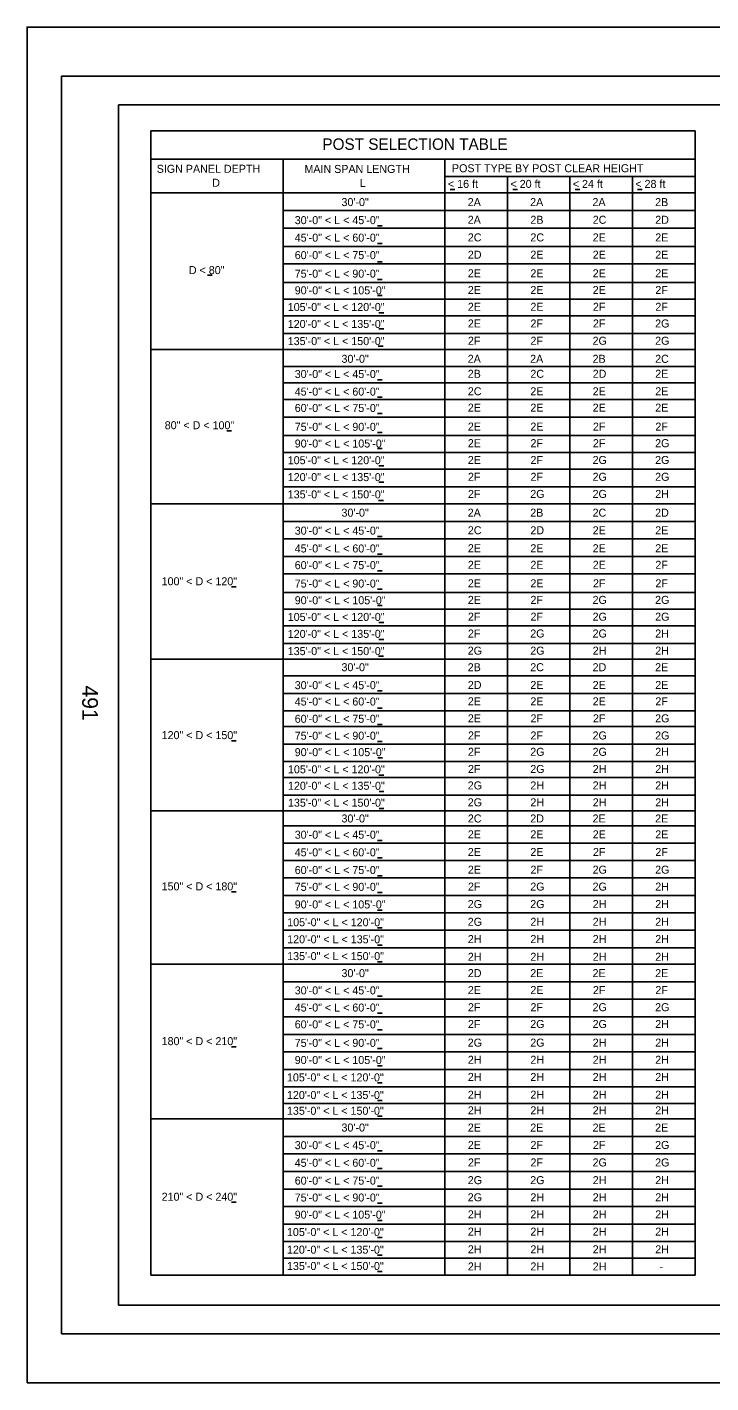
# Model space of a CAD drawing. Extents: x -893 to 867, y -474 to 712.
# Drawn here: x -893 to -295, y -474 to 712 of the extents above; entities that cross this region are included whole.
import ezdxf

# ---------------------------------------------------------------- set-up
doc = ezdxf.new("R2010")
doc.units = 0
for name, color, linetype in [('border_PLOTTING-ELEMENTS', 7, 'Continuous'), ('border_rw_22x34_Cut_Lines', 7, 'Continuous'), ('border_SHEET', 7, 'Continuous'), ('border_WITHIN-BORDER-anno', 7, 'Continuous'), ('str_Text-A', 7, 'Continuous'), ('str_Text-B', 7, 'Continuous')]:
    doc.layers.add(name, color=color, linetype=linetype)

msp = doc.modelspace()

# ---------------------------------------------------------------- linework, layer by layer
at = {"layer": 'border_PLOTTING-ELEMENTS'}
for points in [[(-893.5, -474), (866.5, -474), (866.5, 712), (-893.5, 712)], [(-863.5, -431), (836.5, -431), (836.5, 669), (-863.5, 669)]]:
    msp.add_lwpolyline(points, close=True, dxfattribs=at)
at = {"layer": 'border_rw_22x34_Cut_Lines'}
for p, q in [((-863.5, 669), (836.5, 669)), ((-863.5, 669), (-863.5, -431)), ((-863.5, -431), (836.5, -431))]:
    msp.add_line(p, q, dxfattribs=at)
at = {"layer": 'border_SHEET'}
for p, q in [((-813.5, 644), (811.5, 644)), ((-813.5, 644), (-813.5, -406)), ((-813.5, -406), (811.5, -406))]:
    msp.add_line(p, q, dxfattribs=at)
at = {"layer": 'str_Text-A'}
for p, q in [((-519.3, 569.8), (-523.4, 569.8)), ((-464.6, 569.8), (-468.7, 569.8)), ((-410.1, 569.8), (-414.2, 569.8)), ((-355.4, 569.8), (-359.5, 569.8)), ((-582.8, 538.2), (-587, 538.2)), ((-582.8, 522.8), (-587, 522.8)), ((-582.8, 506.7), (-587, 506.7)), ((-731.6, 495.1), (-735.7, 495.1)), ((-582.8, 491.3), (-587, 491.3)), ((-582.8, 477.2), (-587, 477.2)), ((-581.6, 462.1), (-585.8, 462.1)), ((-581.6, 447.9), (-585.8, 447.9)), ((-582.1, 433), (-586.3, 433)), ((-582.8, 403.5), (-587, 403.5)), ((-582.8, 388.1), (-587, 388.1)), ((-582.8, 374), (-587, 374)), ((-714.8, 358.8), (-718.9, 358.8)), ((-582.8, 357.3), (-587, 357.3)), ((-582.8, 343.2), (-587, 343.2)), ((-581.6, 328.1), (-585.8, 328.1)), ((-581.6, 313.9), (-585.8, 313.9)), ((-581.9, 297.9), (-586.1, 297.9)), ((-582.8, 266.5), (-587, 266.5)), ((-582.8, 250.9), (-587, 250.9)), ((-582.8, 236.3), (-587, 236.3)), ((-710.7, 222.4), (-714.8, 222.4)), ((-582.8, 220.2), (-587, 220.2)), ((-582.8, 206.1), (-587, 206.1)), ((-581.6, 191), (-585.8, 191)), ((-581.6, 176.3), (-585.8, 176.3)), ((-581.9, 161.6), (-586.1, 161.6)), ((-582.8, 131.3), (-587, 131.3)), ((-582.8, 116.3), (-587, 116.3)), ((-582.8, 101.9), (-587, 101.9)), ((-710.7, 87.7), (-714.8, 87.7)), ((-582.8, 87.1), (-587, 87.1)), ((-582.5, 72.7), (-586.7, 72.7)), ((-581.6, 57.7), (-585.8, 57.7)), ((-581.4, 43.3), (-585.6, 43.3)), ((-581.4, 28.5), (-585.6, 28.5)), ((-582.8, 0.5), (-587, 0.5)), ((-582.8, -14.8), (-587, -14.8)), ((-582.8, -30.4), (-587, -30.4)), ((-710.7, -44.6), (-714.8, -44.6)), ((-582.8, -45.1), (-587, -45.1)), ((-582.8, -60.4), (-587, -60.4)), ((-582.8, -76), (-587, -76)), ((-582.8, -91), (-587, -91)), ((-582.8, -105.7), (-587, -105.7)), ((-582.8, -135.7), (-587, -135.7)), ((-582.8, -150.6), (-587, -150.6)), ((-582.8, -165.3), (-587, -165.3)), ((-710.7, -180), (-714.8, -180)), ((-582.8, -181.6), (-587, -181.6)), ((-582.8, -196.6), (-587, -196.6)), ((-582.8, -211.6), (-587, -211.6)), ((-582.8, -227.1), (-587, -227.1)), ((-582.8, -240.8), (-587, -240.8)), ((-582.8, -271.1), (-587, -271.1)), ((-582.8, -286.4), (-587, -286.4)), ((-582.8, -302), (-587, -302)), ((-710.7, -316.1), (-714.8, -316.1)), ((-582.8, -316.9), (-587, -316.9)), ((-582.8, -331.9), (-587, -331.9)), ((-582.8, -346.9), (-587, -346.9)), ((-582.8, -362.4), (-587, -362.4)), ((-582.8, -376.6), (-587, -376.6))]:
    msp.add_line(p, q, dxfattribs=at)
at = {"layer": 'str_Text-B'}
for p, q in [((-785.4, 621.3), (-785.4, -379.9)), ((-785.4, 621.3), (-309.1, 621.3)), ((-309.1, 621.3), (-309.1, -379.9)), ((-785.4, 596.3), (-309.1, 596.3)), ((-669.6, 596.3), (-669.6, -379.9)), ((-528, 596.3), (-528, -379.9)), ((-528, 581.2), (-309.1, 581.2)), ((-473.3, 581.2), (-473.3, -379.9)), ((-418.8, 581.2), (-418.8, -379.9)), ((-364.1, 581.2), (-364.1, -379.9)), ((-785.4, 567), (-309.1, 567)), ((-669.6, 551.6), (-309.1, 551.6)), ((-669.6, 536.2), (-309.1, 536.2)), ((-669.6, 520.1), (-309.1, 520.1)), ((-669.6, 504.8), (-309.1, 504.8)), ((-669.6, 488.6), (-309.1, 488.6)), ((-669.6, 473.9), (-309.1, 473.9)), ((-669.6, 459.4), (-309.1, 459.4)), ((-669.6, 443.8), (-309.1, 443.8)), ((-785.4, 429.8), (-309.1, 429.8)), ((-669.6, 415.2), (-309.1, 415.2)), ((-669.6, 400.7), (-309.1, 400.7)), ((-669.6, 386.1), (-309.1, 386.1)), ((-669.6, 370.7), (-309.1, 370.7)), ((-669.6, 354.6), (-309.1, 354.6)), ((-669.6, 339.9), (-309.1, 339.9)), ((-669.6, 325.4), (-309.1, 325.4)), ((-669.6, 309.8), (-309.1, 309.8)), ((-785.4, 294.9), (-309.1, 294.9)), ((-669.6, 279.6), (-309.1, 279.6)), ((-669.6, 264.3), (-309.1, 264.3)), ((-669.6, 249), (-309.1, 249)), ((-669.6, 233.7), (-309.1, 233.7)), ((-669.6, 217.5), (-309.1, 217.5)), ((-669.6, 202.8), (-309.1, 202.8)), ((-669.6, 188.3), (-309.1, 188.3)), ((-669.6, 172.7), (-309.1, 172.7)), ((-785.4, 159.1), (-309.1, 159.1)), ((-669.6, 144.4), (-309.1, 144.4)), ((-669.6, 129.1), (-309.1, 129.1)), ((-669.6, 113.8), (-309.1, 113.8)), ((-669.6, 100.1), (-309.1, 100.1)), ((-669.6, 84.8), (-309.1, 84.8)), ((-669.6, 69.6), (-309.1, 69.6)), ((-669.6, 55.4), (-309.1, 55.4)), ((-669.6, 40.1), (-309.1, 40.1)), ((-785.4, 26.5), (-309.1, 26.5)), ((-669.6, 13.3), (-309.1, 13.3)), ((-669.6, -2), (-309.1, -2)), ((-669.6, -17.2), (-309.1, -17.2)), ((-669.6, -32.3), (-309.1, -32.3)), ((-669.6, -47.6), (-309.1, -47.6)), ((-669.6, -62.9), (-309.1, -62.9)), ((-669.6, -78.1), (-309.1, -78.1)), ((-669.6, -93.4), (-309.1, -93.4)), ((-785.4, -107.9), (-309.1, -107.9)), ((-669.6, -123.3), (-309.1, -123.3)), ((-669.6, -138.5), (-309.1, -138.5)), ((-669.6, -153.8), (-309.1, -153.8)), ((-669.6, -169.2), (-309.1, -169.2)), ((-669.6, -184.5), (-309.1, -184.5)), ((-669.6, -199.8), (-309.1, -199.8)), ((-669.6, -215), (-309.1, -215)), ((-669.6, -229.7), (-309.1, -229.7)), ((-785.4, -243.2), (-309.1, -243.2)), ((-669.6, -258.6), (-309.1, -258.6)), ((-669.6, -273.8), (-309.1, -273.8)), ((-669.6, -289.1), (-309.1, -289.1)), ((-669.6, -304.5), (-309.1, -304.5)), ((-669.6, -319.8), (-309.1, -319.8)), ((-669.6, -335.1), (-309.1, -335.1)), ((-669.6, -350.3), (-309.1, -350.3)), ((-669.6, -365), (-309.1, -365)), ((-785.4, -379.9), (-309.1, -379.9))]:
    msp.add_line(p, q, dxfattribs=at)

# ---------------------------------------------------------------- texts
at = {"layer": 'border_WITHIN-BORDER-anno'}
msp.add_text('491', height=13.75, rotation=270, dxfattribs=at).set_placement((-845.3, 136))
at = {"layer": 'str_Text-A'}
for s, height, p in [('POST SELECTION TABLE', 10, (-635.2, 604.6)), ('SIGN PANEL DEPTH', 7, (-780.1, 584.5)), ('MAIN SPAN LENGTH', 7, (-650.9, 584.4)), ('POST TYPE BY POST CLEAR HEIGHT', 7, (-521.9, 585)), ('D', 7, (-731.6, 572.3)), ('L', 7, (-602.5, 572.2)), ('< 16 ft', 7, (-525.4, 571.3)), ('< 20 ft', 7, (-470.7, 571.3)), ('< 24 ft', 7, (-416.2, 571.3)), ('< 28 ft', 7, (-361.5, 571.3)), ('30\'-0"', 7, (-618.5, 555.4)), ('2A', 7, (-508.1, 555.4)), ('2A', 7, (-453.5, 555.4)), ('2A', 7, (-399, 555.4)), ('2B', 7, (-344.2, 555.4)), ('30\'-0" < L < 45\'-0"', 7, (-659.4, 539.6)), ('2A', 7, (-508.1, 539.9)), ('2B', 7, (-453.3, 539.9)), ('2C', 7, (-398.8, 539.9)), ('2D', 7, (-344.1, 539.9)), ('45\'-0" < L < 60\'-0"', 7, (-659.4, 524.3)), ('2C', 7, (-508, 524.5)), ('2C', 7, (-453.3, 524.5)), ('2E', 7, (-398.8, 524.5)), ('2E', 7, (-344.1, 524.5)), ('60\'-0" < L < 75\'-0"', 7, (-659.4, 509)), ('2D', 7, (-508, 509.4)), ('2E', 7, (-453.3, 509.4)), ('2E', 7, (-398.8, 509.4)), ('2E', 7, (-344.1, 509.4)), ('D < 80"', 7, (-752, 495.9)), ('75\'-0" < L < 90\'-0"', 7, (-659.4, 492.8)), ('2E', 7, (-508, 493.1)), ('2E', 7, (-453.3, 493.1)), ('2E', 7, (-398.8, 493.1)), ('2E', 7, (-344.1, 493.1)), ('90\'-0" < L < 105\'-0"', 7, (-659.4, 478.2)), ('2E', 7, (-508, 478.5)), ('2E', 7, (-453.3, 478.5)), ('2E', 7, (-398.8, 478.5)), ('2F ', 7, (-344, 478.5)), ('105\'-0" < L < 120\'-0"', 7, (-665.5, 463.6)), ('2E', 7, (-508, 463.8)), ('2E', 7, (-453.3, 463.8)), ('2F', 7, (-398.6, 463.8)), ('2F', 7, (-344, 463.8)), ('120\'-0" < L < 135\'-0"', 7, (-665.5, 448.8)), ('2E', 7, (-508, 449.2)), ('2F', 7, (-453.2, 449.2)), ('2F', 7, (-398.6, 449.2)), ('2G', 7, (-344.2, 449.2)), ('135\'-0" < L < 150\'-0"', 7, (-665.5, 433.8)), ('2F', 7, (-507.9, 434.1)), ('2F', 7, (-453.2, 434.1)), ('2G', 7, (-398.9, 434.1)), ('2G', 7, (-344.2, 434.1)), ('30\'-0"', 7, (-618.5, 418.3)), ('2A', 7, (-508.1, 418.3)), ('2A', 7, (-453.5, 418.3)), ('2B', 7, (-398.9, 418.3)), ('2C', 7, (-344.2, 418.3)), ('30\'-0" < L < 45\'-0"', 7, (-659.4, 405)), ('2B', 7, (-508.1, 405.2)), ('2C', 7, (-453.3, 405.2)), ('2D', 7, (-398.8, 405.2)), ('2E', 7, (-344.1, 405.2)), ('45\'-0" < L < 60\'-0"', 7, (-659.4, 389.6)), ('2C', 7, (-508, 389.9)), ('2E', 7, (-453.3, 389.9)), ('2E', 7, (-398.8, 389.9)), ('2E', 7, (-344.1, 389.9)), ('60\'-0" < L < 75\'-0"', 7, (-659.4, 375.3)), ('2E', 7, (-508, 375.6)), ('2E', 7, (-453.3, 375.6)), ('2E', 7, (-398.8, 375.6)), ('2E', 7, (-344.1, 375.6)), ('80" < D < 100"', 7, (-773.1, 360.2)), ('75\'-0" < L < 90\'-0"', 7, (-659.4, 358.8)), ('2E', 7, (-508, 359)), ('2E', 7, (-453.3, 359)), ('2F', 7, (-398.6, 359)), ('2F', 7, (-344, 359)), ('90\'-0" < L < 105\'-0"', 7, (-659.4, 344.2)), ('2E', 7, (-508, 344.5)), ('2F', 7, (-453.2, 344.5)), ('2F', 7, (-398.6, 344.5)), ('2G', 7, (-344.2, 344.5)), ('105\'-0" < L < 120\'-0"', 7, (-665.5, 329.6)), ('2E', 7, (-508, 329.8)), ('2F', 7, (-453.2, 329.8)), ('2G', 7, (-398.9, 329.8)), ('2G', 7, (-344.2, 329.8)), ('120\'-0" < L < 135\'-0"', 7, (-665.5, 314.8)), ('2F', 7, (-507.9, 315.1)), ('2F', 7, (-453.2, 315.1)), ('2G', 7, (-398.9, 315.1)), ('2G', 7, (-344.2, 315.1)), ('135\'-0" < L < 150\'-0"', 7, (-665.5, 299.7)), ('2F', 7, (-507.9, 300.1)), ('2G', 7, (-453.4, 300.1)), ('2G', 7, (-398.9, 300.1)), ('2H', 7, (-344.1, 300.1)), ('30\'-0"', 7, (-618.5, 283.7)), ('2A', 7, (-508.1, 283.7)), ('2B', 7, (-453.4, 283.7)), ('2C', 7, (-398.9, 283.7)), ('2D', 7, (-344.2, 283.7)), ('30\'-0" < L < 45\'-0"', 7, (-659.4, 268)), ('2C', 7, (-508, 268.3)), ('2D', 7, (-453.3, 268.3)), ('2E', 7, (-398.8, 268.3)), ('2E', 7, (-344.1, 268.3)), ('45\'-0" < L < 60\'-0"', 7, (-659.4, 252.4)), ('2E', 7, (-508, 252.6)), ('2E', 7, (-453.3, 252.6)), ('2E', 7, (-398.8, 252.6)), ('2E', 7, (-344.1, 252.6)), ('60\'-0" < L < 75\'-0"', 7, (-659.4, 237.8)), ('2E', 7, (-508, 238.1)), ('2E', 7, (-453.3, 238.1)), ('2E', 7, (-398.8, 238.1)), ('2F', 7, (-344, 238.1)), ('100" < D < 120"', 7, (-775.8, 223.7)), ('75\'-0" < L < 90\'-0"', 7, (-659.4, 221.7)), ('2E', 7, (-508, 221.9)), ('2E', 7, (-453.3, 221.9)), ('2F', 7, (-398.6, 221.9)), ('2F', 7, (-344, 221.9)), ('90\'-0" < L < 105\'-0"', 7, (-659.4, 207.1)), ('2E', 7, (-508, 207.4)), ('2F', 7, (-453.2, 207.4)), ('2G', 7, (-398.9, 207.4)), ('2G', 7, (-344.2, 207.4)), ('105\'-0" < L < 120\'-0"', 7, (-665.5, 192.5)), ('2F', 7, (-507.9, 192.7)), ('2F', 7, (-453.2, 192.7)), ('2G', 7, (-398.9, 192.7)), ('2G', 7, (-344.2, 192.7)), ('120\'-0" < L < 135\'-0"', 7, (-665.5, 177.7)), ('2F', 7, (-507.9, 178)), ('2G', 7, (-453.4, 178)), ('2G', 7, (-398.9, 178)), ('2H', 7, (-344.1, 178)), ('135\'-0" < L < 150\'-0"', 7, (-665.5, 162.6)), ('2G', 7, (-508.1, 163)), ('2G', 7, (-453.4, 163)), ('2H', 7, (-398.8, 163)), ('2H', 7, (-344.1, 163)), ('30\'-0"', 7, (-618.5, 148.5)), ('2B', 7, (-508.1, 148.5)), ('2C', 7, (-453.4, 148.5)), ('2D', 7, (-398.9, 148.5)), ('2E', 7, (-344.2, 148.5)), ('30\'-0" < L < 45\'-0"', 7, (-659.4, 132.8)), ('2D', 7, (-508, 133)), ('2E', 7, (-453.3, 133)), ('2E', 7, (-398.8, 133)), ('2E', 7, (-344.1, 133)), ('45\'-0" < L < 60\'-0"', 7, (-659.4, 118.5)), ('2E', 7, (-508, 118.7)), ('2E', 7, (-453.3, 118.7)), ('2E', 7, (-398.8, 118.7)), ('2F', 7, (-344, 118.7)), ('60\'-0" < L < 75\'-0"', 7, (-659.4, 103.4)), ('2E', 7, (-508, 103.8)), ('2F', 7, (-453.2, 103.8)), ('2F', 7, (-398.6, 103.8)), ('2G', 7, (-344.2, 103.8)), ('120" < D < 150"', 7, (-775.8, 89.1)), ('75\'-0" < L < 90\'-0"', 7, (-659.4, 88.6)), ('2F', 7, (-507.9, 88.8)), ('2F', 7, (-453.2, 88.8)), ('2G', 7, (-398.9, 88.8)), ('2G', 7, (-344.2, 88.8)), ('90\'-0" < L < 105\'-0"', 7, (-659.4, 74.2)), ('2F', 7, (-507.9, 74.5)), ('2G', 7, (-453.4, 74.5)), ('2G', 7, (-398.9, 74.5)), ('2H', 7, (-344.1, 74.5)), ('105\'-0" < L < 120\'-0"', 7, (-665.3, 59.2)), ('2F', 7, (-507.9, 59.5)), ('2G', 7, (-453.4, 59.5)), ('2H', 7, (-398.8, 59.5)), ('2H', 7, (-344.1, 59.5)), ('120\'-0" < L < 135\'-0"', 7, (-665.3, 44.8)), ('2G', 7, (-508.1, 45.1)), ('2H', 7, (-453.3, 45.1)), ('2H', 7, (-398.8, 45.1)), ('2H', 7, (-344.1, 45.1)), ('135\'-0" < L < 150\'-0"', 7, (-665.3, 30)), ('2G', 7, (-508.1, 30.3)), ('2H', 7, (-453.3, 30.3)), ('2H', 7, (-398.8, 30.3)), ('2H', 7, (-344.1, 30.3)), ('30\'-0"', 7, (-618.5, 16.2)), ('2C', 7, (-508, 16.2)), ('2D', 7, (-453.4, 16.2)), ('2E', 7, (-398.9, 16.2)), ('2E', 7, (-344.2, 16.2)), ('30\'-0" < L < 45\'-0"', 7, (-659.4, 2)), ('2E', 7, (-508, 2.3)), ('2E', 7, (-453.3, 2.3)), ('2E', 7, (-398.8, 2.3)), ('2E', 7, (-344.1, 2.3)), ('45\'-0" < L < 60\'-0"', 7, (-659.4, -13.4)), ('2E', 7, (-508, -13.1)), ('2E', 7, (-453.3, -13.1)), ('2F', 7, (-398.6, -13.1)), ('2F', 7, (-344, -13.1)), ('60\'-0" < L < 75\'-0"', 7, (-659.4, -28.9)), ('2E', 7, (-508, -28.6)), ('2F', 7, (-453.2, -28.6)), ('2G', 7, (-398.9, -28.6)), ('2G', 7, (-344.2, -28.6)), ('150" < D < 180"', 7, (-775.8, -43.2)), ('75\'-0" < L < 90\'-0"', 7, (-659.4, -43.6)), ('2F', 7, (-507.9, -43.4)), ('2G', 7, (-453.4, -43.4)), ('2G', 7, (-398.9, -43.4)), ('2H', 7, (-344.1, -43.4)), ('90\'-0" < L < 105\'-0"', 7, (-659.4, -59)), ('2G', 7, (-508.1, -58.7)), ('2G', 7, (-453.4, -58.7)), ('2H', 7, (-398.8, -58.7)), ('2H', 7, (-344.1, -58.7)), ('105\'-0" < L < 120\'-0"', 7, (-666, -74.6)), ('2G', 7, (-508.1, -74.2)), ('2H', 7, (-453.3, -74.2)), ('2H', 7, (-398.8, -74.2)), ('2H', 7, (-344.1, -74.2)), ('120\'-0" < L < 135\'-0"', 7, (-666, -89.5)), ('2H', 7, (-508, -89.3)), ('2H', 7, (-453.3, -89.3)), ('2H', 7, (-398.8, -89.3)), ('2H', 7, (-344.1, -89.3)), ('135\'-0" < L < 150\'-0"', 7, (-666, -104.2)), ('2H', 7, (-508, -104.8)), ('2H', 7, (-453.3, -104.8)), ('2H', 7, (-398.8, -104.8)), ('2H', 7, (-344.1, -104.8)), ('30\'-0"', 7, (-618.5, -119.1)), ('2D', 7, (-508, -119.1)), ('2E', 7, (-453.4, -119.1)), ('2E', 7, (-398.9, -119.1)), ('2E', 7, (-344.2, -119.1)), ('30\'-0" < L < 45\'-0"', 7, (-659.4, -134.2)), ('2E', 7, (-508, -133.9)), ('2E', 7, (-453.3, -133.9)), ('2F', 7, (-398.6, -133.9)), ('2F', 7, (-344, -133.9)), ('45\'-0" < L < 60\'-0"', 7, (-659.4, -149.2)), ('2F', 7, (-507.9, -148.9)), ('2F', 7, (-453.2, -148.9)), ('2G', 7, (-398.9, -148.9)), ('2G', 7, (-344.2, -148.9)), ('60\'-0" < L < 75\'-0"', 7, (-659.4, -163.9)), ('2F', 7, (-507.9, -163.6)), ('2G', 7, (-453.4, -163.6)), ('2G', 7, (-398.9, -163.6)), ('2H', 7, (-344.1, -163.6)), ('180" < D < 210"', 7, (-775.8, -178.6)), ('75\'-0" < L < 90\'-0"', 7, (-659.4, -180.1)), ('2G', 7, (-508.1, -179.9)), ('2G', 7, (-453.4, -179.9)), ('2H', 7, (-398.8, -179.9)), ('2H', 7, (-344.1, -179.9)), ('90\'-0" < L < 105\'-0"', 7, (-659.4, -195.1)), ('2H', 7, (-508, -194.9)), ('2H', 7, (-453.3, -194.9)), ('2H', 7, (-398.8, -194.9)), ('2H', 7, (-344.1, -194.9)), ('105\'-0" < L < 120\'-0"', 7, (-666.2, -210.3)), ('2H', 7, (-508, -209.9)), ('2H', 7, (-453.3, -209.9)), ('2H', 7, (-398.8, -209.9)), ('2H', 7, (-344.1, -209.9)), ('120\'-0" < L < 135\'-0"', 7, (-666.2, -225.7)), ('2H', 7, (-508, -225.4)), ('2H', 7, (-453.3, -225.4)), ('2H', 7, (-398.8, -225.4)), ('2H', 7, (-344.1, -225.4)), ('135\'-0" < L < 150\'-0"', 7, (-666.2, -239.5)), ('2H', 7, (-508, -239.1)), ('2H', 7, (-453.3, -239.1)), ('2H', 7, (-398.8, -239.1)), ('2H', 7, (-344.1, -239.1)), ('30\'-0"', 7, (-618.5, -254.2)), ('2E', 7, (-508, -254.2)), ('2E', 7, (-453.4, -254.2)), ('2E', 7, (-398.9, -254.2)), ('2E', 7, (-344.2, -254.2)), ('30\'-0" < L < 45\'-0"', 7, (-659.4, -269.6)), ('2E', 7, (-508, -269.4)), ('2F', 7, (-453.2, -269.4)), ('2F', 7, (-398.6, -269.4)), ('2G', 7, (-344.2, -269.4)), ('45\'-0" < L < 60\'-0"', 7, (-659.4, -285)), ('2F', 7, (-507.9, -284.7)), ('2F', 7, (-453.2, -284.7)), ('2G', 7, (-398.9, -284.7)), ('2G', 7, (-344.2, -284.7)), ('60\'-0" < L < 75\'-0"', 7, (-659.4, -300.6)), ('2G', 7, (-508.1, -300.2)), ('2G', 7, (-453.4, -300.2)), ('2H', 7, (-398.8, -300.2)), ('2H', 7, (-344.1, -300.2)), ('210" < D < 240"', 7, (-775.8, -314.7)), ('75\'-0" < L < 90\'-0"', 7, (-659.4, -315.4)), ('2G', 7, (-508.1, -315.2)), ('2H', 7, (-453.3, -315.2)), ('2H', 7, (-398.8, -315.2)), ('2H', 7, (-344.1, -315.2)), ('90\'-0" < L < 105\'-0"', 7, (-659.4, -330.4)), ('2H', 7, (-508, -330.1)), ('2H', 7, (-453.3, -330.1)), ('2H', 7, (-398.8, -330.1)), ('2H', 7, (-344.1, -330.1)), ('105\'-0" < L < 120\'-0"', 7, (-666.2, -345.6)), ('2H', 7, (-508, -345.2)), ('2H', 7, (-453.3, -345.2)), ('2H', 7, (-398.8, -345.2)), ('2H', 7, (-344.1, -345.2)), ('120\'-0" < L < 135\'-0"', 7, (-666.2, -361)), ('2H', 7, (-508, -360.7)), ('2H', 7, (-453.3, -360.7)), ('2H', 7, (-398.8, -360.7)), ('2H', 7, (-344.1, -360.7)), ('135\'-0" < L < 150\'-0"', 7, (-666.2, -375.3)), ('2H', 7, (-508, -375.7)), ('2H', 7, (-453.3, -375.7)), ('2H', 7, (-398.8, -375.7)), ('-', 7, (-340.4, -375.7))]:
    msp.add_text(s, height=height, dxfattribs=at).set_placement(p)

doc.saveas('drawing.dxf')
